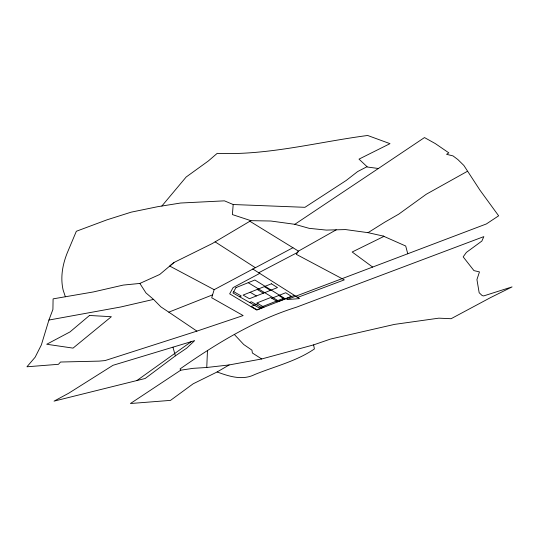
<?xml version="1.0" encoding="UTF-8"?>
<svg xmlns="http://www.w3.org/2000/svg" width="539" height="539" viewBox="0 0 539 539"><rect width="100%" height="100%" fill="white"/><g stroke="black" fill="none" stroke-linecap="round" stroke-linejoin="round"><path stroke-width="0.81" d="M207.461 350.7L206.76 367.483L192.996 368.346L180.72 370.199L130.425 403.522L170.513 400.383L193.178 383.788L217.136 371.957L229.156 364.943L261.705 358.967L313.617 344.879L330.609 339.031L394.508 324.39L438.786 318.165L451.103 318.711L490.578 297.582L512.05 286.91L483.638 295.931L482.189 295.588L479.171 292.744L476.927 279.566L479.467 271.905L473.949 270.612L463.169 256.86L466.376 252.414L481.853 241.074L483.84 236.614L296.618 307.142C254.273 320.361 216.206 343.707 180.066 368.925L180.72 370.199M65.36 296.76L63.151 290.123A338.613 127.918 -17.9 0 1 67.2 253.034L76.343 231.265L106.938 219.845L131.166 212.164L157.583 206.713L180.592 203.021L224.453 200.845L233.185 204.524L232.403 214.583L250.851 220.667L270.847 221.017L294.826 224.305L309.15 228.334L326.297 230.086L345.573 229.574L368.043 232.673L383.216 236.062L405.712 246.02L407.747 253.761L286.795 299.603L299.536 298.599L252.69 268.934M336.235 229.823L298.458 251.113L249.86 221.253L250.851 220.667L212.278 243.554L173.962 262.5L159.719 274.479L139.857 283.433L123.249 285.084L93.382 291.943L53.091 298.869L52.916 309.42L48.914 320.051L41.368 344.899L35.143 357.209L26.95 366.783L58.455 364.31L60.523 362.026L99.163 361.117L105.051 360.578L196.903 331.121L243.136 315.558L211.706 297.764L214.151 289.679L292.933 247.718M161.862 206.026L186.157 177.021L208.256 161.046L217.204 153.359C267.957 155.549 317.619 142.026 367.659 135.478L389.993 143.657L359.008 159.12L367.409 167.036L378.385 168.491L424.483 137.566L435.29 143.576L448.832 152.86L446.588 154.316L452.996 155.892L457.867 159.557L463.87 165.466L479.926 190.112L498.642 215.816L486.373 223.948L407.747 253.761M173.962 262.5L169.731 266.064L214.151 289.679M175.377 355.861L145.186 378.479L54.055 401.131L68.722 393.214L112.995 365.301L194.673 340.608L186.71 348.14L175.377 355.861L172.945 347.177M136.933 380.527L191.284 341.632M294.826 224.305L378.385 168.491M368.043 232.673L384.691 222.223L398.745 214.151L426.255 194.256L467.353 171.335M259.785 273.367L233.117 287.597L229.661 293.829L256.631 310.04L294.496 295.399M258.787 272.734L297.602 252.393L298.458 251.113L296.302 254.334L344.32 279.862L297.663 297.407L295.763 296.201M367.019 166.706L357.633 171.57L346.159 180.498L304.946 207.313L233.185 204.524M239.511 296.706L241.283 295.999L233.683 291.639M139.857 283.433L145.968 292.926L153.548 299.401L160.851 306.839L168.808 312.148L212.582 294.853M249.611 302.467L251.356 301.773L260.889 307.237M258.013 303.686L251.161 306.395L257.218 309.81L264.009 307.142L256.827 302.999L270.639 297.535L277.659 301.766L291.417 296.349L285.69 292.744L271.797 298.235M153.548 299.401L120.635 307.008L48.914 320.051M229.156 364.943L206.76 367.483M217.136 371.957C229.163 376.424 242.476 380.723 254.758 374.524C274.728 366.358 296.396 361.292 314.392 348.955L313.617 344.879M383.216 236.062L383.943 236.385L352.176 252.003L372.638 267.068M250.143 292.273L256.396 295.958M257.211 289.45L263.396 293.176M248.209 282.685L277.801 300.573M264.305 286.62L270.423 290.38M278.73 295.493L284.525 299.064M261.705 358.967L252.38 352.998L251.942 350.161L243.736 344.522L234.297 334.409M215.115 241.87L255.183 267.587M168.808 312.148L196.903 331.121M235.941 287.624L232.942 292.96L259.165 307.917L284.161 298.067L254.88 280.004L235.941 287.624M89.494 315.47L69.976 331.936L46.725 344.259L73.041 348.12L111.344 316.71L89.494 315.47M271.427 283.777L243.102 295.082L249.422 298.727L277.47 287.577L271.427 283.777"/></g></svg>
